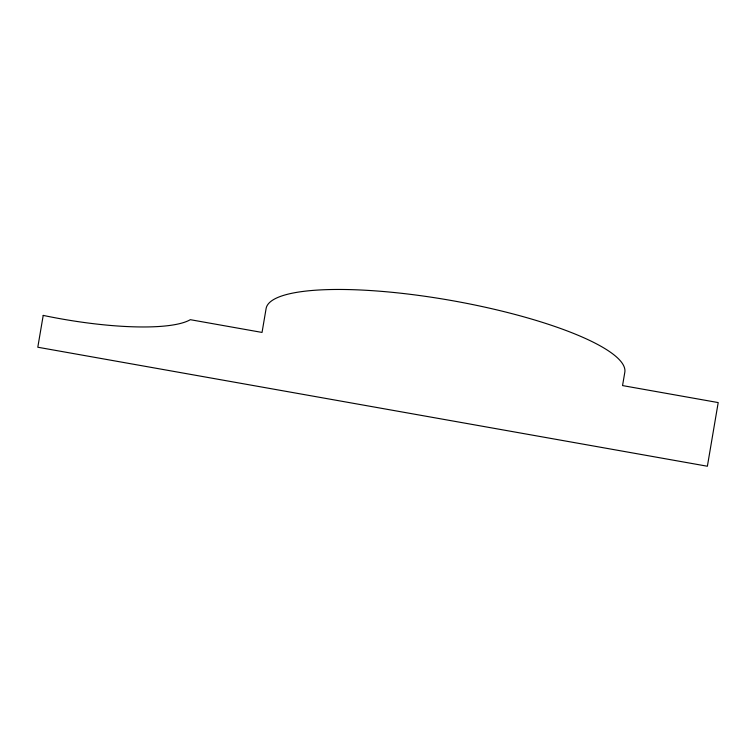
<?xml version="1.0" encoding="UTF-8"?>
<svg xmlns="http://www.w3.org/2000/svg" width="756" height="756" viewBox="0 0 756 756"><rect width="100%" height="100%" fill="white"/><g stroke="black" fill="none" stroke-linecap="round" stroke-linejoin="round"><path stroke-width="1.13" d="M43.215 315.403L37.8 347.231L707.38 466.235L718.2 402.579L622.547 385.579L624.806 372.311A182.158 40.361 10.1 0 0 452.211 300.652A182.158 40.361 10.1 0 0 266.103 308.561L262.039 332.432L190.304 319.684A131.818 29.2 10.1 0 1 43.215 315.403"/></g></svg>
